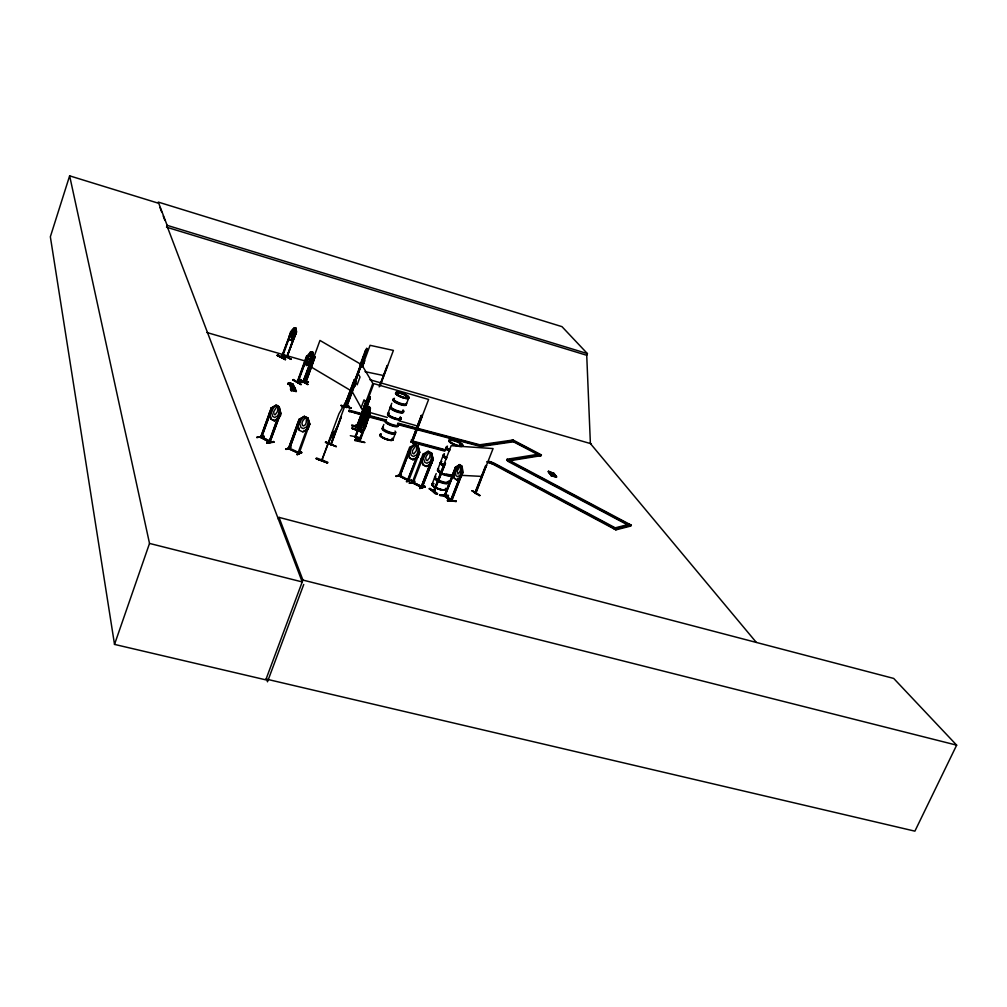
<?xml version="1.0" encoding="UTF-8"?>
<svg xmlns="http://www.w3.org/2000/svg" width="1007" height="1007" viewBox="0 0 1007 1007"><rect width="100%" height="100%" fill="white"/><g stroke="black" fill="none" stroke-linecap="round" stroke-linejoin="round"><path stroke-width="1.5" d="M271.852 408.691L261.279 437.806C264.161 437.416 259.328 435.364 261.656 436.748L261.455 437.894L272.079 408.666L270.996 408.238L276.019 405.292L279.14 406.966L279.065 412.379L277.806 415.866L274.722 417.502L272.658 416.382L271.588 412.518C272.633 409.371 275.314 402.183 279.229 406.878L280.739 413.235C282.564 418.547 266.389 424.69 278.977 417.792M331.102 444.742L341.411 416.445M364.156 413.827C366.196 408.225 371.105 412.643 366.875 415.501L367.24 410.894L364.131 413.739L363.98 419.579C366.926 424.111 370.777 414.821 368.751 412.341L367.24 410.843L369.141 407.646L367.819 417.464M362.067 430.606C358.404 426.037 363.2 434.709 365.226 427.824L366.787 423.506L366.926 417.641L365.415 416.13C359.851 414.582 359.726 444.88 360.858 423.406M360.544 429.221L362.155 430.769L365.264 427.912L366.963 420.599M368.549 418.195L368.688 412.429M342.078 406.161L348.837 406.186L341.864 406.702L349.064 406.954L342.292 406.954L348.749 406.715M363.993 420.599L365.617 417.653L366.07 413.6L366.107 417.25L368.109 415.778L366.12 418.182L365.679 422.411L365.654 418.547L363.993 420.599L363.061 424.69M366.749 348.535L365.025 351.506L366.888 348.46L355.119 382.282L366.649 349.366L365.415 352.475M366.787 348.422L365.352 353.822M365.428 352.815L365.554 351.569L360.216 366.41M363.049 360.871L365.994 351.405L364.635 355.081M364.672 356.34L363.187 360.204M364.396 357.107L365.742 352.324M365.856 352.362L360.267 368.298L363.917 355.521L362.583 361.551L363.426 359.738M363.968 357.246L363.351 359.348L363.905 358.077M362.432 362.067L361.891 363.338L362.432 360.229M364.37 356.352L363.162 359.751M355.761 378.808L356.012 378.821M296.448 332.109L295.957 328.043L296.524 332.071L286.718 357.359L296.36 332.058C295.353 335.117 293.855 340.895 289.764 340.102M355.496 381.338L355.547 379.274M355.735 379.01L364.761 354.565M354.741 382.081L356.415 376.706M307.613 384.51L300.048 379.488L307.727 384.447M447.549 500.315L455.919 500.869L447.511 500.265L447.7 501.159L455.756 501.297M472.006 490.673L479.785 495.368M472.296 490.736L479.823 495.381M358.807 426.779L359.499 426.779M479.672 495.859L471.868 490.736M357.573 428.894L357.019 430.178L359.147 427.308M416.747 446.302L416.344 450.683L413.852 453.893L412.744 453.339L412.291 451.035L415.639 445.749L416.697 446.315M450.507 500.58L461.697 472.119L462.654 472.623L451.627 501.146L444.339 495.859L455.378 467.386L459.62 464.605L462.062 466.468L460.224 475.178L457.53 476.714L455.907 475.556L455.353 471.742L459.519 464.743M283.571 355.093L291.199 359.386L283.244 355.131M307.613 356.188L297.38 382.433L303.799 382.345L313.29 356.251C312.019 345.942 313.303 361.11 308.809 361.903L307.387 361.903L306.845 359.423L310.433 352.072L312.724 352.135L313.29 356.34M291.287 359.247L283.345 355.056M359.902 439.996L359.411 439.895M368.222 416.369L366.271 417.993L365.289 417.011C364.723 414.632 367.165 403.618 370.387 407.948L369.456 413.071L358.945 440.839L359.826 441.393L370.186 413.801L370.274 407.923L368.738 406.564L365.793 409.446L355.383 437.164L366.334 409.522M355.421 435.817C357.699 435.893 352.513 436.761 357.623 439.115M311.176 356.327L311.729 352.777L310.936 352.714M461.03 466.493L460.312 470.911L458.059 474.096L457.102 471.188L460.212 465.914L460.942 466.48M354.955 439.87L354.98 440.625L364.811 442.589M295.164 328.735L293.943 333.934L292.106 335.532L292.685 332.222L295.076 328.697M366.107 422.789L366.535 420.271M363.691 358.328L361.437 365.34L363.691 359.084M360.72 427.597L351.72 425.558L360.644 428.265M366.674 406.022L366.082 408.036L367.744 404.399M363.263 359.008L361.576 363.376M365.541 352.022L366.85 348.573M365.289 409.824L366.019 407.432L364.987 410.856M368.826 401.327L370.198 397.173L367.127 403.001L367.794 402.888M367.442 404.273L366.989 405.683L370.312 397.211L366.045 408.842M362.067 362.054L361.11 365.528L361.954 363.728M364.345 355.043L363.401 358.492L364.244 356.692M362.621 360.984L363.54 358.064M363.137 361.198L366.838 349.303M158.351 203.2L69.634 175.847L50.35 236.771L114.521 644.404L265.785 679.851L302.918 580.07L279.002 517.371L893.7 678.428L956.65 745.155L914.897 831.153L266.075 679.045M364.773 354.212L364.169 356.314L366.095 351.443L346.194 407.407L355.899 380.998M362.86 361.035L363.766 357.988M586.729 355.282L587.408 353.608L561.969 326.646L158.288 202.092L167.137 225.341L166.533 227.192L586.729 355.282L590.392 443.546L756.32 642.403M355.484 437.214L369.217 400.648M365.465 352.236L365.377 351.556M361.576 428.516L353.696 425.621L361.538 428.554M360.393 427.623L353.759 425.458M364.622 355.446L364.685 355.156M368.952 401.176L370.261 397.337M325.576 441.922L336.3 446.642L325.576 441.897M114.521 644.404L149.514 543.428L69.634 175.847M364.597 356.692L364.735 355.484L363.225 359.121L364.584 355.559M336.351 446.516L325.362 442.476M277.655 354.892L277.139 355.433L285.447 359.688L277.642 354.892L285.598 359.184M282.262 357.611L281.582 357.623L290.947 332.071L281.305 357.472L287.31 357.347M281.746 357.409C280.286 355.333 293.968 357.107 282.187 356.78M282.187 357.611L291.363 331.932M257.502 437.176L256.76 437.491L264.048 436.245L263.847 436.862M286.718 357.359L295.038 333.33M286.919 357.397L296.058 331.907M260.461 437.34L261.077 436.245M269.007 442.035L279.43 412.782L280.512 413.21L269.889 442.501L260.561 437.39L271.185 408.087L272.242 408.276M271.273 408.187L260.788 437.353L270.128 442.451L270.505 441.393L262.009 437.114M287.889 383.34L287.801 384.12L287.889 383.34L293.603 385.165M267.27 443.231L266.729 442.967C267.535 442.627 282.413 441.028 267.006 442.438M269.221 440.865L268.882 441.985L269.335 440.94M288.002 383.566L289.739 384.07C288.052 385.882 295.416 387.254 292.999 385.593M269.171 441.947L279.883 412.794M269.738 442.438L280.739 413.235L279.166 406.878M290.494 386.94L292.911 387.443L290.62 387.204L292.294 387.985L292.634 386.663L290.494 385.341L291.791 386.587L294.485 386.927L287.687 383.881M290.62 387.204L290.696 386.386M291.766 390.955L290.62 388.702L296.436 391.119L291.325 390.225L290.62 388.702M293.301 388.287L294.862 387.833L293.301 388.287C298.324 389.898 290.381 388.79 291.149 387.343L294.258 387.582L293.138 385.983L293.88 386.701L292.634 386.663M291.564 386.323C289.072 385.454 292.773 388.211 291.564 386.323L293.062 385.996M291.086 388.186L291.149 387.343M295.189 388.513C297.707 391.056 290.796 389.558 291.375 387.821C295.164 389.218 297.027 390.275 293.503 387.733M292.168 385.694C286.303 385.706 295.114 388.412 290.822 386.663M296.234 391.673L291.35 390.074L291.25 388.891M291.287 388.614L291.375 387.821M291.917 387.066L290.809 385.656L293.037 387.355M293.402 385.719L290.23 384.473L292.546 385.454L292.899 384.51L291.501 383.73M291.124 390.779C289.374 386.285 297.229 392.428 294.875 389.633M273.476 441.406L273.791 442.274M292.886 388.274L295.328 388.79M294.673 388.375L294.724 387.531L291.275 387.632M291.476 388.06L294.497 388.916L294.988 390.049L293.88 389.898M313.378 356.302L302.855 382.169L303.535 382.169L297.04 382.219L297.493 381.275M297.908 381.25L297.103 382.207L306.556 356.075L307.5 356.264M295.416 388.966L295.328 389.759M297.959 382.421L307.651 355.949M300.048 379.488L307.978 384.485L299.948 379.891M293.276 379.991L301.08 384.586L293.478 379.538L292.936 380.08M308.218 364.584C320.012 353.394 300.086 369.544 308.218 364.584L312.724 352.135M310.785 360.481L302.931 382.194L303.724 381.2M305.184 381.502L305.788 382.861L315.128 356.768L305.549 382.861L304.706 382.37L319.962 340.442L360.72 364.182M305.801 382.849L305.033 382.408L314.448 356.377L315.128 356.768M308.243 382.257L301.408 382.131M286.429 448.984L285.648 449.336L290.771 446.97L290.582 447.586M299.192 419.441L288.417 448.694L299.092 419.353L304.328 416.332L307.953 417.968L309.829 424.237L308.092 428.906L302.843 431.915L299.23 430.266L297.405 423.985L299.28 430.241M288.757 448.631L288.871 447.498M300.199 419.491L289.374 449.135L300.124 419.906L299.092 419.353M289.273 449.072L290.054 448.039L289.122 447.586M296.876 454.509L301.383 451.841L301.76 452.722L296.876 454.509L301.735 452.621M308.847 423.418L298.022 452.911M297.48 454.749L301.294 452.395M308.708 423.708L309.615 424.237L299.104 453.44L288.606 448.606M278.36 519.121L279.002 517.371M327.527 462.842L316.173 458.638L316.45 457.946L327.741 462.238L327.426 463.019L316.148 458.701L327.527 462.817M341.109 405.632L351.367 407.923L341.033 405.38M321.862 460.275L332.939 431.424M322.139 460.753L322.63 459.406M368.147 402.208L370.312 397.211M345.59 405.657L344.721 405.33L354.313 379.891L344.646 405.292M360.166 364.672L365.025 351.506M341.285 416.697L330.85 444.956L330.825 443.735M344.898 406.614L345.388 405.72M365.478 351.594L344.998 406.652M354.074 379.891L355.005 380.306L345.288 406.652M357.284 374.541L359.449 368.65M346.169 407.369L346.32 406.048L346.912 406.513M346.609 407.457L346.672 406.148M346.546 407.508L355.207 383.919M362.079 366.384L364.597 360.733L362.633 366.598M362.23 366.523L370.06 345.313L393.397 350.411L380.243 385.668M362.47 366.46L364.597 360.733M348.825 406.173L349.051 406.979M363.112 415.425L348.938 411.07L349.24 410.239L361.387 413.462M349.429 411.813L349.24 410.239M351.884 425.055L360.745 428.139M360.141 437.667L350.323 435.691M361.135 407.671L364.056 399.804L365.516 402.385L362.57 410.277M357.032 427.056L366.838 399.703L356.591 426.943L357.019 426.024M356.566 426.955L372.829 383.415L361.664 364.559M365.793 409.446L368.864 406.45L370.324 408.036L370.072 413.776L369.317 413.298L359.486 441.318L355.081 436.862L368.549 400.27L367.605 400.006L357.535 427.119L373.824 383.617L428.617 399.452L412.14 442.488C414.167 441.23 410.088 440.474 411.435 442.287L421.392 415.387L411.208 442.186L412.241 442.375M367.278 402.775L356.994 430.102M357.837 429.297L357.485 430.329L359.071 427.711M358.542 427.837L368.738 400.585M363.187 419.869L361.966 426.691L362.935 427.673L364.874 426.062M303.736 584.475L267.484 681.789L266.679 679.184M365.365 422.046L363.54 425.181M358.983 440.89L359.361 439.807M379.173 386.877L387.519 365.617M369.657 413.361L359.386 441.255M379.853 385.593L387.129 365.541M366.976 422.588L369.72 413.701M293.654 387.317L292.949 386.55M382.647 427.585L383.818 424.501M390.162 407.608L387.972 413.436A6.999 1.813 20.6 0 0 394.895 418.421A6.999 1.813 20.6 0 0 400.169 417.452A6.999 1.813 20.6 0 1 398.357 419.164A6.999 1.813 20.6 0 1 389.898 416.092A6.999 1.813 20.6 0 1 388.828 413.273M390.615 406.35L391.799 403.253M368.084 402.372L369.645 397.992M393.032 439.505L395.273 433.564A6.973 1.85 20.6 0 1 386.726 432.381A6.973 1.85 20.6 0 1 383.226 428.227M406.564 403.631L408.855 397.639M395.751 476.235L401.415 474.398L395.827 476.185M396.305 476.512L401.138 474.851M398.835 475.719L409.622 447.335L414.746 444.477L418.144 446.164L419.73 452.37L418.006 456.876L412.92 459.721L417.955 456.775M399.464 474.788L400.283 475.191L399.943 476.286L410.642 447.888L409.761 447.41M399.892 476.21L410.768 447.888M444.88 451.149L413.008 442.665L412.782 441.053L446.139 449.94M414.053 444.528L413.751 443.898M406.312 481.56L411.322 479.999M406.866 481.837L411.687 480.188M418.899 451.539L407.709 480.364C406.79 478.438 410.453 479.307 408.829 480.754L399.099 475.808M418.95 451.564L407.545 480.251M418.144 446.164L418.006 451.514L416.709 454.9L413.474 456.486L411.284 455.391L410.139 451.627L411.422 448.241L414.746 444.616L418.056 446.252L419.604 452.344L408.653 480.805L408.263 479.231M409.635 483.373L414.695 481.208L409.081 483.083L409.773 482.794M412.543 481.522L412.039 482.68L422.185 487.589L412.14 482.554M412.165 482.718L423.016 454.119L428.164 451.249L431.6 452.949L433.174 459.167L431.487 463.686L426.326 466.531L422.915 464.831L421.455 458.638M412.379 482.655L412.631 481.547M412.794 481.61C414.985 482.126 411.573 484.304 413.487 482.139M413.084 483.171L424.287 454.283L422.965 454.27L424.035 454.673M414.469 481.799L414.695 481.208M425.03 487.036L419.705 488.445L424.74 486.268L425.055 487.098L424.74 486.268M428.164 451.249L424.828 455.026L423.532 458.412L424.677 462.188L426.88 463.283L430.14 461.71C433.337 457.883 429.347 445.17 433.048 459.154L431.94 458.739L421.09 487.224L432.318 458.726M422.16 486.545C420.662 485.815 423.255 486.18 421.92 487.615L433.237 459.154L422.122 487.552M429.209 488.861C430.367 486.62 434.722 496.35 437.604 493.606L429.813 488.332M432.041 484.266L434.458 478.061A7.326 2.052 21.2 0 0 442.942 483.234A7.326 2.052 21.2 0 0 447.322 481.61M434.936 476.752L436.207 473.542M437.932 468.998L440.349 462.767M440.575 462.163L442.992 455.919M433.891 491.68L445.434 463.283L444.716 463.245L433.702 491.655L433.904 490.384M445.434 463.283L434.181 491.466L433.451 491.441L451.161 445.698L493.078 448.568L475.493 493.241L474.712 493.178L475.858 493.455L486.406 465.524L485.714 465.486L474.725 493.216M436.925 494.173L429.574 488.798M439.921 495.52L448.518 495.494L439.581 495.167M444.364 495.847L455.441 467.487M444.704 496.325L456.259 467.55L444.779 496.375L444.364 494.764M439.921 495.331L448.291 496.086M450.796 500.555L461.986 472.145M450.998 500.668L450.909 499.548M461.697 472.119L462.364 472.598L451.337 501.121L451.539 499.976L445.358 495.658M451.64 501.134L451.488 499.976M459.62 464.605L462.15 466.379L462.868 472.661L461.093 477.192L456.763 479.949L454.245 478.161L453.716 471.918M455.881 500.819L456.07 501.687M541.388 454.887L507.88 460.312L507.566 461.118L541.074 455.668L541.388 454.887L513.054 440.021L479.848 444.779L480.163 446.353L479.861 444.792L397.841 423.104M481.208 446.466L481.522 445.66L513.784 441.016L513.482 441.783L481.208 446.466L479.533 445.572L482.617 445.132M475.971 492.247C474.675 491.215 477.645 493.72 474.989 493.392L485.978 465.662L486.671 465.7M475.82 492.196L475.065 493.405M584.79 501.473L506.811 460.061L507.138 459.255L631.326 525.188L630.974 526.006L615.856 529.883L491.92 463.661L491.63 462.062L488.609 461.256M487.375 462.452L491.92 463.661L493.229 462.691L615.264 527.832M491.92 463.661L493.229 462.691M511.833 440.928L512.148 440.147L540.495 455.038L540.18 455.806L513.192 441.632M512.752 440.802L513.054 440.021M508.522 460.967L508.837 460.161M362.344 432.406L351.884 428.327L362.444 432.217M362.608 431.789L352.16 427.66L351.871 428.34L362.419 432.28M538.506 454.937L538.821 454.157L507.138 459.255M548.45 471.238L550.804 473.126L548.463 472.069L548.45 471.238C550.036 471.591 554.492 474.058 553.472 472.661M554.479 474.8L552.075 472.9L554.467 473.982L554.479 474.8L549.193 473.051L551.018 472.585M549.432 473.366L549.407 472.522M550.338 473.768L552.705 475.656L550.351 474.587L550.338 473.768L555.625 475.493L553.762 475.959L555.625 475.493M551.408 472.585L548.236 471.767M551.471 473.441L554.693 474.272M553.976 475.43L556.393 476.512L556.393 477.343L551.093 475.594L552.931 475.115M551.332 475.908L551.307 475.052M550.124 474.297L553.309 475.115M553.372 475.971L556.607 476.815M555.398 476.034L555.386 475.178M556.393 477.343L556.393 476.512M615.856 529.883L616.208 529.04L631.326 525.188M369.758 398.042L367.643 402.913M629.161 525.037L629.501 524.219L614.371 528.058L614.018 528.889L614.912 528.662L602.438 522.004M362.444 361.211L363.867 358.026M330.774 443.747L331.429 443.697M351.179 408.351L340.995 405.431M309.048 356.314L311.025 352.765M328.181 442.967L336.942 427.396M460.249 444.54L461.181 444.427M460.64 444.616L461.785 445.207L459.884 444.54M460.942 444.993C463.182 445.585 459.293 443.747 461.03 444.754M277.441 355.333L285.447 359.562L277.152 355.408M450.456 441.872L449.688 441.796M292.949 380.067L301.08 384.586M367.215 410.969L363.678 417.829L363.665 421.392L364.635 422.361L366.586 420.75M355.043 380.973L354.728 382.131M276.862 406.463L273.64 411.901L274.055 414.267L275.1 414.834L277.479 411.536L277.894 407.017L276.787 406.476M293.213 385.505L292.546 385.454M406.979 396.733L407.671 396.985L406.778 396.557M407.848 397.186L406.274 396.632L407.747 396.972M310.521 358.152L308.507 359.763L308.394 358.14M295.089 336.086L291.652 340.127L294.019 328.106L296.045 328.093M263.985 436.27L257.427 437.189M356.377 425.017L358.542 428.818M358.001 428.806L355.937 424.916L356.591 424.564L358.744 428.416M290.708 446.995L285.648 449.336M409.585 483.222L414.456 481.623M362.356 419.101L365.403 416.269L366.863 417.729M368.474 418.094C364.773 424.69 362.684 417.288 364.018 413.713M367.052 422.525L363.854 425.47L366.938 422.499M298.399 381.489L297.883 381.502M289.739 384.07L293.868 385.782L293.188 385.052M357.435 426.125L356.679 425.873M356.73 425.646L356.642 426.955M330.586 444.515L347.402 399.036L338.944 413.764L321.661 460.564M459.607 464.756L455.353 467.475L456.058 467.89M456.763 479.798L461.03 477.091M271.11 408.099L276.006 405.141M299.142 419.466L304.341 416.47L307.852 418.069L309.829 424.237M302.868 431.739L307.978 428.806M434.281 490.648L434.948 490.648L433.853 490.359M445.472 495.368L444.653 494.777M298.362 452.017L299.419 452.307L298.16 451.929M298.047 452.206L289.94 448.342M286.114 449.462L290.557 447.398M288.984 447.549L289.638 448.027M304.328 416.332L300.955 420.246L299.696 423.72L300.992 427.534L303.321 428.592L306.682 426.918L307.941 423.431L307.852 418.069M421.555 486.041L421.064 487.224M419.982 487.942L424.765 486.343M419.705 488.445L424.614 486.733M424.652 486.847L419.831 488.395M460.111 444.364L460.702 445.132M407.822 479.508L400.232 475.543M431.437 463.698L426.313 466.392L423.016 464.731L421.329 458.626M412.92 459.57L409.534 458.021L407.898 451.853M286.844 356.264L287.41 356.264M408.024 451.866L409.622 457.933M407.47 397.299L406.199 396.934M412.656 441.544L411.674 441.104M617.052 528.121L626.127 525.818M396.834 393.737L397.022 393.636M303.308 381.225L304.139 381.414M506.811 460.061L511.342 459.33M266.729 442.967L273.388 441.897M267.245 443.156L273.766 442.199M269.347 441.129L261.782 437.151M485.689 444.691L488.76 444.251M493.38 443.583L496.451 443.143M507.226 441.595L510.297 441.154M256.76 437.491L263.847 436.673M270.946 419.076L274.219 420.662L270.946 419.076L269.448 412.744L271.11 418.975M291.74 340.076C286.038 340.391 291.023 329.679 294.107 328.156C298.928 327.539 294.107 336.2 292.32 337.584L291.073 337.635L290.658 335.281L294.094 328.257L290.419 332.083M296.335 332.058L295.819 332.071M303.107 381.515L297.72 381.477M303.384 381.678L298.022 381.565M310.433 352.173L312.648 352.236M313.202 356.289L312.346 356.126M406.186 396.468L406.929 396.456M407.785 397.312L407.08 397.236M308.444 381.892L300.992 382.043L307.89 382.131M553.095 475.644L555.172 475.719M314.448 356.377L314.889 356.768M551.546 475.367L553.598 475.442M549.646 472.837L551.685 472.912M551.093 475.594L552.705 475.656M475.38 492.385L476.16 492.473M433.463 491.391L434.458 490.409M552.075 472.9L553.712 472.975M549.193 473.051L550.804 473.126M292.71 387.985L294.535 388.085M440.122 474.221L454.119 474.964M460.337 475.279L482.114 476.424M445.17 463.094L444.716 463.245M292.647 384.938L288.732 383.315L292.093 384.196M455.781 501.41L447.41 500.857M451.086 499.812L445.069 495.645M290.947 387.896L292.294 387.985M439.518 495.217L447.939 495.746M454.333 478.073L456.851 479.949M454.245 478.161L453.628 471.905M282.073 356.717L281.746 357.636M462.062 466.468L462.679 472.635M411.133 442.048L412.14 442.337L422.399 415.778L421.392 415.387M303.308 382.37L312.887 355.975M297.506 382.433L306.82 356.239L310.521 352.11L306.027 364.584L305.436 360.393M400.119 475.304L399.238 474.863M359.6 440.172L355.836 436.572M356.176 436.635L360.204 440.386M354.942 439.795L364.647 442.337M408.502 480.742L398.848 475.883M363.879 425.332L362.419 423.859L362.495 418.106L362.356 423.947L363.968 425.483M365.05 371.646L383.994 375.624M357.938 426.162L359.046 426.452L358.127 426.213M291.25 383.881L292.622 384.019L289.701 383.252M149.514 543.428L302.226 581.933L167.59 227.506M290.696 383.667L289.324 383.529L290.557 385.417M302.918 580.07L956.65 745.155M368.99 415.463L385.694 419.881M349.744 410.994L363.426 414.607M369.506 416.218L386.222 420.636M398.382 423.846L480.477 445.56M348.938 411.07L359.562 413.877M368.675 416.281L385.379 420.699M397.538 423.909L478.035 445.195M367.681 416.634L385.92 421.455M398.08 424.664L480.163 446.353M413.323 441.834L445.195 450.318M487.69 461.634L492.247 462.855L616.208 529.04M444.314 450.356L412.467 441.884L413.008 442.665M486.771 461.672L491.315 462.88M294.082 389.344L295.152 389.545L294.497 388.916M411.636 440.562L414.028 444.465L411.309 439.933L413.487 444.389M351.745 425.495L360.582 427.962M291.174 388.375L293.868 389.143M290.419 389.256L291.061 389.445M369.645 412.442L387.368 417.464M399.187 420.825L418.396 426.276M206.939 332.549L305.058 360.959M308.079 361.828L312.611 363.137M369.972 379.752L591.336 443.823M305.033 382.408L305.058 381.414L306.141 381.905M167.137 225.341L587.408 353.608M460.854 444.288L460.061 444.653M355.257 378.871L355.307 379.916M361.576 365.075L360.154 368.272L360.317 367.429M298.714 453.414L288.354 448.656M396.808 393.926L396.468 394.102M553.762 475.959L556.166 477.041M418.497 451.929L419.579 452.332M431.94 458.739L432.859 459.192M409.534 458.021L412.983 459.695M413.537 482.013L412.429 481.648M514.099 441.507L541.074 455.668M479.848 444.779L481.522 445.66M507.88 460.312L628.632 524.446L628.292 525.264L507.566 461.118M587.559 502.946L627.776 524.307M492.901 463.51L599.668 520.518M279.43 412.782L280.298 413.235M269.687 440.94L270.342 441.293M396.632 394.089L397.11 394.027M310.508 366.611L350.952 390.666M451.136 501.008L444.074 495.897M429.272 488.785L437.378 494.198M455.076 467.462L455.756 467.94M352.891 383.503L355.081 385.492M352.727 383.881L354.905 385.882M352.677 383.944L355.005 386.084L352.513 383.919M491.63 462.062L492.247 462.855M358.228 373.924L360.028 377.033L357.158 384.8L355.37 381.653M351.896 391.043L362.734 410.566M159.987 207.492L161.611 211.785M163.247 216.077L164.871 220.357M446.605 458.097A7.452 1.989 21.2 0 1 444.238 454.333M446.844 457.631A7.339 1.964 21.2 0 1 444.502 453.93M446.453 458.5A7.452 1.989 21.2 0 1 443.344 454.975M449.361 451.123A7.351 1.938 21.2 0 1 446.29 447.674M449.487 450.67A7.464 1.964 21.2 0 1 446.365 447.184M449.638 450.267A7.464 1.964 21.2 0 1 446.516 446.781M443.986 465.033A7.301 1.976 21.2 0 1 441.683 461.319M449.877 449.802A7.351 1.938 21.2 0 1 447.511 446.139M443.785 465.536A7.313 1.989 21.2 0 1 441.469 461.81M446.34 458.94A7.339 1.964 21.2 0 1 443.281 455.479M443.886 465.221A7.364 2.001 21.2 0 1 441.557 461.47M434.722 477.595A7.326 2.052 21.2 0 1 435.439 477.331M448.241 481.95A7.427 2.077 21.2 0 1 440.424 481.9A7.427 2.077 21.2 0 1 435.54 476.827M445.623 488.395A7.301 2.064 21.2 0 1 437.919 488.382A7.301 2.064 21.2 0 1 433.123 483.36M445.572 488.584A7.339 2.077 21.2 0 1 437.844 488.571A7.339 2.077 21.2 0 1 433.035 483.536M432.934 483.788A7.339 2.077 21.2 0 1 434.067 483.738M442.539 473.743A7.439 2.052 21.2 0 0 451.463 474.851A7.439 2.052 21.2 0 1 444.502 474.07M440.865 472.925A7.439 2.052 21.2 0 1 438.523 469.098M448.48 481.069A7.326 2.039 21.2 0 1 441.67 481.371A7.326 2.039 21.2 0 1 435.225 476.298M450.985 474.637A7.339 2.027 21.2 0 1 445.069 475.203A7.339 2.027 21.2 0 1 437.428 470.307M437.705 469.841A7.339 2.027 21.2 0 1 438.435 469.589M448.405 481.547A7.427 2.077 21.2 0 1 440.588 481.497A7.427 2.077 21.2 0 1 435.691 476.437M441.028 472.522A7.439 2.052 21.2 0 1 438.687 468.696M450.721 474.687A7.339 2.014 21.2 0 1 446.479 474.171M441.255 472.069A7.339 2.014 21.2 0 1 438.209 468.545M443.546 466.191A7.301 1.989 21.2 0 1 441.23 462.465M402.536 411.146A6.999 1.787 20.7 0 1 400.71 412.895A6.999 1.787 20.7 0 1 392.264 409.836A6.999 1.787 20.7 0 1 391.182 407.029M403.379 411.41A7.087 1.8 20.7 0 1 395.713 411.045A7.087 1.8 20.7 0 1 391.27 406.564M400.194 417.364A6.986 1.8 20.6 0 1 398.357 419.126A6.986 1.8 20.6 0 1 389.91 416.08A6.986 1.8 20.6 0 1 388.853 413.248M400.295 417.125A6.999 1.813 20.6 0 1 398.457 418.899A6.999 1.813 20.6 0 1 389.999 415.841A6.999 1.813 20.6 0 1 388.929 413.008M406.362 404.499A7.099 1.775 20.7 0 1 397.689 403.19A7.099 1.775 20.7 0 1 394.077 399.099M403.014 409.899A6.999 1.775 20.7 0 1 397.752 410.818A6.999 1.775 20.7 0 1 390.93 405.972M405.947 404.361A6.999 1.762 20.7 0 1 399.238 404.285A6.999 1.762 20.7 0 1 393.259 399.754M403.53 411.032A7.087 1.8 20.7 0 1 395.864 410.655A7.087 1.8 20.7 0 1 391.421 406.173M406.35 403.568A7.099 1.775 20.7 0 1 398.684 403.152A7.099 1.775 20.7 0 1 394.215 398.709M406.425 403.102A6.999 1.75 20.7 0 1 398.86 402.699A6.999 1.75 20.7 0 1 394.467 398.319M395.373 432.595A7.074 1.876 20.6 0 1 387.695 432.318A7.074 1.876 20.6 0 1 383.315 427.748M380.885 434.42A6.973 1.876 20.6 0 0 381.917 437.328A6.973 1.876 20.6 0 0 390.351 440.374A6.973 1.876 20.6 0 0 392.214 438.511A6.961 1.876 20.6 0 1 386.902 439.593A6.961 1.876 20.6 0 1 380.155 434.646M392.315 438.246A6.973 1.876 20.6 0 1 390.452 440.109A6.973 1.876 20.6 0 1 382.018 437.063A6.973 1.876 20.6 0 1 380.986 434.155M400.496 418.736A6.973 1.8 20.6 0 1 393.8 418.736A6.973 1.8 20.6 0 1 387.859 414.167M400.094 417.666A6.999 1.813 20.6 0 1 394.807 418.635A6.999 1.813 20.6 0 1 387.985 413.751M398.18 425.181A7.074 1.85 20.6 0 1 390.502 424.878A7.074 1.85 20.6 0 1 386.096 420.334M395.021 431.072A6.973 1.85 20.6 0 1 389.734 432.104A6.973 1.85 20.6 0 1 382.962 427.182M397.929 425.583A6.973 1.825 20.6 0 1 390.351 425.281A6.973 1.825 20.6 0 1 386.008 420.8M395.524 432.217A7.074 1.876 20.6 0 1 387.846 431.94A7.074 1.876 20.6 0 1 383.453 427.371M398.331 424.79A7.074 1.85 20.6 0 1 390.653 424.488A7.074 1.85 20.6 0 1 386.247 419.944M398.394 424.337A6.986 1.825 20.6 0 1 390.829 424.035A6.986 1.825 20.6 0 1 386.474 419.554M392.906 438.762A6.923 1.863 20.6 0 1 385.366 438.536A6.923 1.863 20.6 0 1 381.087 434.017M364.899 417.2L365.251 419.869L367.077 416.722L367.505 412.027L364.899 417.2M306.48 418.144L306.178 422.625L305.436 424.664L303.648 425.948L302.478 425.42L301.936 423.078L302.679 421.039L305.31 417.615L306.48 418.144M430.178 453.087L429.775 457.48L427.258 460.69L426.15 460.136L425.697 457.833L426.465 455.844L429.07 452.533L430.178 453.087M288.971 382.685L293.226 384.233L289.097 382.622M421.354 486.318L413.373 482.429L421.354 486.318M451.01 442.425A7.389 1.913 21.2 0 0 462.616 445.698A7.389 1.913 21.2 0 0 454.233 440.172A7.389 1.913 21.2 0 0 451.01 442.425M450.771 443.08A7.351 1.913 21.2 0 0 462.339 446.34A7.351 1.913 21.2 0 0 453.981 440.827A7.351 1.913 21.2 0 0 450.771 443.08M450.909 442.69A7.389 1.913 21.2 0 0 462.515 445.963A7.389 1.913 21.2 0 0 454.132 440.424A7.389 1.913 21.2 0 0 450.909 442.69M438.649 489.138A7.326 2.077 21.2 0 0 445.472 488.81A7.339 2.077 21.2 0 1 438.637 489.175A7.339 2.077 21.2 0 1 432.204 484.052A7.326 2.077 21.2 0 0 438.649 489.138M441.343 462.037A7.364 2.001 21.2 0 0 443.672 465.8A7.364 2.001 21.2 0 1 441.33 462.062M397.526 394.555A7.024 1.737 20.7 0 0 408.666 397.765A7.024 1.737 20.7 0 0 400.899 392.692A7.024 1.737 20.7 0 0 397.526 394.555M397.299 395.185A6.999 1.724 20.7 0 0 408.401 398.369A6.999 1.724 20.7 0 0 400.673 393.322A6.999 1.724 20.7 0 0 397.299 395.185A6.973 1.724 20.7 0 0 408.389 398.382A6.973 1.724 20.7 0 0 400.673 393.334A6.973 1.724 20.7 0 0 397.312 395.197M397.438 394.782A7.024 1.737 20.7 0 0 408.578 397.979A7.024 1.737 20.7 0 0 400.824 392.906A7.024 1.737 20.7 0 0 397.438 394.782"/></g></svg>
